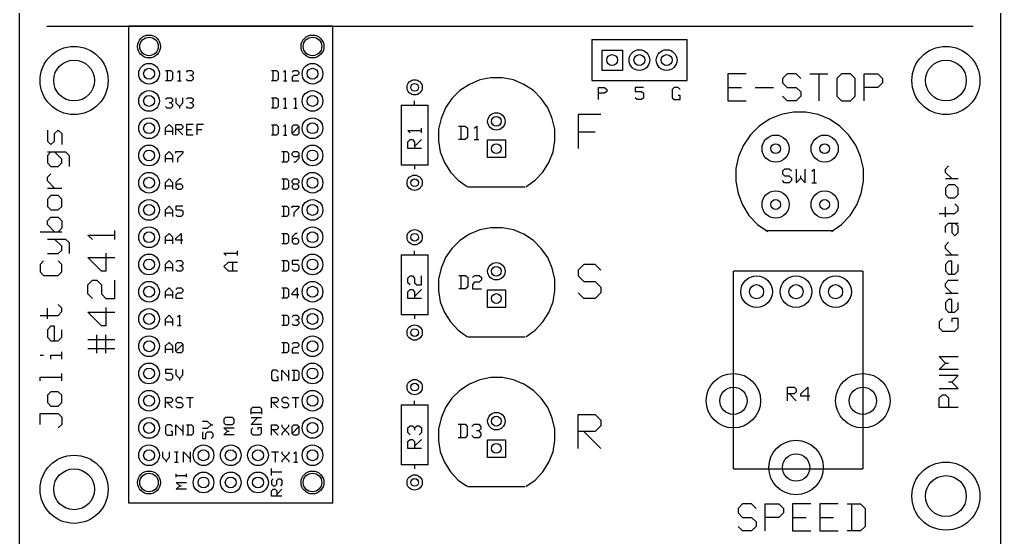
# Model space of a CAD drawing. Extents: x 0 to 3.6, y 0 to 5.7.
# Drawn here: x 0 to 3.6, y 1.924 to 3.824 of the extents above; entities that cross this region are included whole.
import ezdxf

# ---------------------------------------------------------------- set-up
doc = ezdxf.new("R2010")
doc.units = 0
doc.layers.get('0').update_dxf_attribs({"linetype": 'CONTINUOUS'})

msp = doc.modelspace()

# ---------------------------------------------------------------- linework, layer by layer
at = {"color": 7}
for p, q in [((0, 0), (0, 5.7)), ((3.6, 5.7), (3.6, 0)), ((0.1, 3.8), (3.5, 3.8)), ((0.4, 3.8), (0.4, 2.05)), ((1.15, 3.8), (0.4, 3.8)), ((1.15, 2.05), (1.15, 3.8)), ((2.1, 3.75), (2.1, 3.6)), ((2.1, 3.75), (2.45, 3.75)), ((2.45, 3.6), (2.45, 3.75)), ((2.138, 3.712), (2.213, 3.712)), ((2.138, 3.637), (2.138, 3.712)), ((2.213, 3.712), (2.213, 3.637)), ((0.536, 3.637), (0.555, 3.637)), ((0.542, 3.637), (0.542, 3.599)), ((0.555, 3.637), (0.561, 3.631)), ((0.58, 3.631), (0.587, 3.637)), ((0.587, 3.637), (0.587, 3.599)), ((0.612, 3.631), (0.618, 3.637)), ((0.618, 3.637), (0.631, 3.637)), ((0.631, 3.637), (0.637, 3.631)), ((0.924, 3.637), (0.943, 3.637)), ((0.93, 3.637), (0.93, 3.599)), ((0.943, 3.637), (0.949, 3.631)), ((0.968, 3.631), (0.975, 3.637)), ((0.975, 3.637), (0.975, 3.599)), ((1, 3.631), (1.006, 3.637)), ((1.006, 3.637), (1.019, 3.637)), ((1.019, 3.637), (1.025, 3.631)), ((2.213, 3.637), (2.138, 3.637)), ((0.561, 3.605), (0.555, 3.599)), ((0.561, 3.631), (0.561, 3.605)), ((0.618, 3.599), (0.612, 3.605)), ((0.631, 3.618), (0.625, 3.618)), ((0.637, 3.624), (0.631, 3.618)), ((0.631, 3.618), (0.637, 3.612)), ((0.637, 3.605), (0.631, 3.599)), ((0.637, 3.631), (0.637, 3.624)), ((0.637, 3.612), (0.637, 3.605)), ((0.949, 3.605), (0.943, 3.599)), ((0.949, 3.631), (0.949, 3.605)), ((1.006, 3.618), (1, 3.612)), ((1, 3.612), (1, 3.599)), ((1.019, 3.618), (1.006, 3.618)), ((1.025, 3.624), (1.019, 3.618)), ((1.025, 3.631), (1.025, 3.624)), ((1.689, 3.602), (1.651, 3.586)), ((1.73, 3.61), (1.689, 3.602)), ((1.772, 3.61), (1.73, 3.61)), ((1.813, 3.602), (1.772, 3.61)), ((1.851, 3.586), (1.813, 3.602)), ((2.667, 3.625), (2.6, 3.625)), ((2.6, 3.625), (2.6, 3.525)), ((2.817, 3.625), (2.8, 3.608)), ((2.8, 3.608), (2.8, 3.592)), ((2.85, 3.625), (2.817, 3.625)), ((2.867, 3.608), (2.85, 3.625)), ((2.9, 3.625), (2.967, 3.625)), ((2.933, 3.625), (2.933, 3.525)), ((3.017, 3.625), (3, 3.608)), ((3, 3.608), (3, 3.542)), ((3.05, 3.625), (3.017, 3.625)), ((3.067, 3.608), (3.05, 3.625)), ((3.067, 3.542), (3.067, 3.608)), ((3.1, 3.525), (3.1, 3.625)), ((3.1, 3.625), (3.15, 3.625)), ((3.15, 3.625), (3.167, 3.608)), ((3.167, 3.608), (3.167, 3.592)), ((0.555, 3.599), (0.536, 3.599)), ((0.58, 3.599), (0.593, 3.599)), ((0.631, 3.599), (0.618, 3.599)), ((0.943, 3.599), (0.924, 3.599)), ((0.968, 3.599), (0.981, 3.599)), ((1, 3.599), (1.025, 3.599)), ((1.651, 3.586), (1.616, 3.563)), ((1.886, 3.563), (1.851, 3.586)), ((2.1, 3.6), (2.45, 3.6)), ((2.125, 3.53), (2.125, 3.575)), ((2.125, 3.575), (2.147, 3.575)), ((2.147, 3.575), (2.155, 3.567)), ((2.155, 3.567), (2.155, 3.56)), ((2.29, 3.575), (2.26, 3.575)), ((2.26, 3.575), (2.26, 3.56)), ((2.403, 3.575), (2.395, 3.567)), ((2.395, 3.567), (2.395, 3.537)), ((2.417, 3.575), (2.403, 3.575)), ((2.425, 3.567), (2.417, 3.575)), ((2.6, 3.575), (2.65, 3.575)), ((2.7, 3.575), (2.767, 3.575)), ((2.8, 3.592), (2.817, 3.575)), ((2.817, 3.575), (2.85, 3.575)), ((2.85, 3.575), (2.867, 3.558)), ((3.15, 3.575), (3.1, 3.575)), ((3.167, 3.592), (3.15, 3.575)), ((0.536, 3.531), (0.542, 3.537)), ((0.542, 3.537), (0.555, 3.537)), ((0.555, 3.537), (0.561, 3.531)), ((0.561, 3.531), (0.561, 3.524)), ((0.574, 3.537), (0.574, 3.518)), ((0.599, 3.518), (0.599, 3.537)), ((0.612, 3.531), (0.618, 3.537)), ((0.618, 3.537), (0.631, 3.537)), ((0.631, 3.537), (0.637, 3.531)), ((0.637, 3.531), (0.637, 3.524)), ((0.924, 3.537), (0.943, 3.537)), ((0.93, 3.537), (0.93, 3.499)), ((0.943, 3.537), (0.949, 3.531)), ((0.949, 3.531), (0.949, 3.505)), ((0.968, 3.531), (0.975, 3.537)), ((0.975, 3.537), (0.975, 3.499)), ((1.006, 3.531), (1.013, 3.537)), ((1.013, 3.537), (1.013, 3.499)), ((1.587, 3.534), (1.563, 3.5)), ((1.616, 3.563), (1.587, 3.534)), ((1.915, 3.534), (1.886, 3.563)), ((1.939, 3.5), (1.915, 3.534)), ((2.147, 3.553), (2.125, 3.553)), ((2.155, 3.56), (2.147, 3.553)), ((2.26, 3.56), (2.283, 3.56)), ((2.267, 3.53), (2.26, 3.537)), ((2.283, 3.53), (2.267, 3.53)), ((2.283, 3.56), (2.29, 3.553)), ((2.29, 3.537), (2.283, 3.53)), ((2.29, 3.553), (2.29, 3.537)), ((2.395, 3.537), (2.403, 3.53)), ((2.403, 3.53), (2.425, 3.53)), ((2.425, 3.545), (2.417, 3.545)), ((2.425, 3.53), (2.425, 3.545)), ((2.817, 3.525), (2.8, 3.542)), ((2.867, 3.542), (2.85, 3.525)), ((2.867, 3.558), (2.867, 3.542)), ((3, 3.542), (3.017, 3.525)), ((3.05, 3.525), (3.067, 3.542)), ((0.542, 3.499), (0.536, 3.505)), ((0.555, 3.499), (0.542, 3.499)), ((0.555, 3.518), (0.549, 3.518)), ((0.561, 3.524), (0.555, 3.518)), ((0.555, 3.518), (0.561, 3.512)), ((0.561, 3.505), (0.555, 3.499)), ((0.561, 3.512), (0.561, 3.505)), ((0.574, 3.518), (0.587, 3.505)), ((0.587, 3.505), (0.599, 3.518)), ((0.587, 3.505), (0.587, 3.499)), ((0.618, 3.499), (0.612, 3.505)), ((0.631, 3.499), (0.618, 3.499)), ((0.631, 3.518), (0.625, 3.518)), ((0.637, 3.524), (0.631, 3.518)), ((0.631, 3.518), (0.637, 3.512)), ((0.637, 3.505), (0.631, 3.499)), ((0.637, 3.512), (0.637, 3.505)), ((0.943, 3.499), (0.924, 3.499)), ((0.949, 3.505), (0.943, 3.499)), ((0.968, 3.499), (0.981, 3.499)), ((1.006, 3.499), (1.019, 3.499)), ((1.4, 3.51), (1.5, 3.51)), ((1.4, 3.51), (1.4, 3.29)), ((1.45, 3.51), (1.45, 3.525)), ((1.5, 3.29), (1.5, 3.51)), ((1.563, 3.5), (1.547, 3.461)), ((1.955, 3.461), (1.939, 3.5)), ((2.6, 3.525), (2.667, 3.525)), ((2.85, 3.525), (2.817, 3.525)), ((3.017, 3.525), (3.05, 3.525)), ((1.547, 3.461), (1.538, 3.421)), ((1.964, 3.421), (1.955, 3.461)), ((2.133, 3.475), (2.05, 3.475)), ((2.05, 3.475), (2.05, 3.35)), ((2.753, 3.458), (2.715, 3.433)), ((2.795, 3.475), (2.753, 3.458)), ((2.84, 3.484), (2.795, 3.475)), ((2.886, 3.484), (2.84, 3.484)), ((2.931, 3.475), (2.886, 3.484)), ((2.973, 3.458), (2.931, 3.475)), ((3.011, 3.433), (2.973, 3.458)), ((0.536, 3.426), (0.549, 3.439)), ((0.536, 3.401), (0.536, 3.426)), ((0.549, 3.439), (0.561, 3.426)), ((0.561, 3.426), (0.561, 3.401)), ((0.574, 3.401), (0.574, 3.439)), ((0.574, 3.439), (0.593, 3.439)), ((0.593, 3.439), (0.599, 3.433)), ((0.599, 3.426), (0.593, 3.42)), ((0.599, 3.433), (0.599, 3.426)), ((0.637, 3.439), (0.612, 3.439)), ((0.612, 3.439), (0.612, 3.401)), ((0.675, 3.439), (0.65, 3.439)), ((0.65, 3.439), (0.65, 3.401)), ((0.924, 3.437), (0.943, 3.437)), ((0.93, 3.437), (0.93, 3.399)), ((0.943, 3.437), (0.949, 3.431)), ((0.949, 3.431), (0.949, 3.405)), ((0.968, 3.431), (0.975, 3.437)), ((0.975, 3.437), (0.975, 3.399)), ((1, 3.431), (1.006, 3.437)), ((1, 3.405), (1, 3.431)), ((1, 3.405), (1.025, 3.431)), ((1.006, 3.437), (1.019, 3.437)), ((1.019, 3.437), (1.025, 3.431)), ((1.025, 3.431), (1.025, 3.405)), ((1.475, 3.408), (1.475, 3.425)), ((1.538, 3.421), (1.537, 3.379)), ((1.611, 3.433), (1.636, 3.433)), ((1.619, 3.433), (1.619, 3.383)), ((1.636, 3.433), (1.644, 3.425)), ((1.644, 3.425), (1.644, 3.391)), ((1.669, 3.425), (1.678, 3.433)), ((1.678, 3.433), (1.678, 3.383)), ((1.965, 3.379), (1.964, 3.421)), ((2.715, 3.433), (2.683, 3.401)), ((3.043, 3.401), (3.011, 3.433)), ((0.102, 3.418), (0.102, 3.378)), ((0.128, 3.405), (0.142, 3.418)), ((0.128, 3.378), (0.128, 3.405)), ((0.142, 3.418), (0.155, 3.405)), ((0.155, 3.405), (0.155, 3.365)), ((0.536, 3.414), (0.561, 3.414)), ((0.593, 3.42), (0.574, 3.42)), ((0.58, 3.42), (0.599, 3.401)), ((0.612, 3.42), (0.631, 3.42)), ((0.612, 3.401), (0.637, 3.401)), ((0.65, 3.42), (0.669, 3.42)), ((0.943, 3.399), (0.924, 3.399)), ((0.949, 3.405), (0.943, 3.399)), ((0.968, 3.399), (0.981, 3.399)), ((1.006, 3.399), (1, 3.405)), ((1.019, 3.399), (1.006, 3.399)), ((1.025, 3.405), (1.019, 3.399)), ((1.433, 3.408), (1.425, 3.417)), ((1.425, 3.417), (1.475, 3.417)), ((1.644, 3.391), (1.636, 3.383)), ((2.05, 3.412), (2.113, 3.412)), ((2.683, 3.401), (2.657, 3.363)), ((3.069, 3.363), (3.043, 3.401)), ((0.102, 3.378), (0.115, 3.365)), ((0.115, 3.365), (0.128, 3.378)), ((1.425, 3.375), (1.433, 3.383)), ((1.425, 3.35), (1.425, 3.375)), ((1.475, 3.35), (1.425, 3.35)), ((1.433, 3.383), (1.442, 3.383)), ((1.442, 3.383), (1.45, 3.375)), ((1.45, 3.358), (1.475, 3.383)), ((1.45, 3.375), (1.45, 3.35)), ((1.537, 3.379), (1.544, 3.338)), ((1.636, 3.383), (1.611, 3.383)), ((1.669, 3.383), (1.686, 3.383)), ((1.718, 3.382), (1.783, 3.382)), ((1.718, 3.317), (1.718, 3.382)), ((1.783, 3.382), (1.783, 3.317)), ((1.958, 3.338), (1.965, 3.379)), ((2.657, 3.363), (2.639, 3.321)), ((3.087, 3.321), (3.069, 3.363)), ((0.115, 3.338), (0.102, 3.325)), ((0.102, 3.338), (0.168, 3.338)), ((0.102, 3.325), (0.102, 3.298)), ((0.155, 3.312), (0.128, 3.338)), ((0.168, 3.338), (0.182, 3.325)), ((0.182, 3.325), (0.182, 3.285)), ((0.536, 3.326), (0.549, 3.339)), ((0.536, 3.301), (0.536, 3.326)), ((0.536, 3.314), (0.561, 3.314)), ((0.549, 3.339), (0.561, 3.326)), ((0.561, 3.326), (0.561, 3.301)), ((0.574, 3.333), (0.574, 3.339)), ((0.574, 3.339), (0.599, 3.339)), ((0.599, 3.333), (0.58, 3.314)), ((0.58, 3.314), (0.58, 3.301)), ((0.599, 3.339), (0.599, 3.333)), ((0.962, 3.339), (0.981, 3.339)), ((0.968, 3.339), (0.968, 3.301)), ((0.981, 3.339), (0.987, 3.333)), ((0.987, 3.333), (0.987, 3.307)), ((1, 3.333), (1.006, 3.339)), ((1, 3.326), (1, 3.333)), ((1.006, 3.32), (1, 3.326)), ((1.006, 3.339), (1.019, 3.339)), ((1.019, 3.32), (1.006, 3.32)), ((1.025, 3.314), (1.013, 3.301)), ((1.019, 3.339), (1.025, 3.333)), ((1.025, 3.326), (1.019, 3.32)), ((1.025, 3.333), (1.025, 3.314)), ((1.544, 3.338), (1.559, 3.299)), ((1.783, 3.317), (1.718, 3.317)), ((1.943, 3.299), (1.958, 3.338)), ((2.639, 3.321), (2.629, 3.277)), ((3.097, 3.277), (3.087, 3.321)), ((0.102, 3.298), (0.115, 3.285)), ((0.115, 3.285), (0.142, 3.285)), ((0.142, 3.285), (0.155, 3.298)), ((0.155, 3.298), (0.155, 3.312)), ((0.981, 3.301), (0.962, 3.301)), ((0.987, 3.307), (0.981, 3.301)), ((1.013, 3.301), (1.006, 3.301)), ((1.5, 3.29), (1.4, 3.29)), ((1.45, 3.29), (1.45, 3.275)), ((1.559, 3.299), (1.582, 3.264)), ((1.92, 3.264), (1.943, 3.299)), ((2.629, 3.277), (2.629, 3.231)), ((3.097, 3.231), (3.097, 3.277)), ((3.398, 3.275), (3.41, 3.287)), ((0.102, 3.245), (0.115, 3.258)), ((0.102, 3.232), (0.102, 3.245)), ((1.582, 3.264), (1.61, 3.234)), ((1.892, 3.234), (1.92, 3.264)), ((2.808, 3.275), (2.8, 3.267)), ((2.8, 3.267), (2.8, 3.258)), ((2.8, 3.258), (2.808, 3.25)), ((2.825, 3.275), (2.808, 3.275)), ((2.808, 3.25), (2.825, 3.25)), ((2.833, 3.267), (2.825, 3.275)), ((2.825, 3.25), (2.833, 3.242)), ((2.833, 3.242), (2.833, 3.233)), ((2.85, 3.275), (2.85, 3.225)), ((2.85, 3.225), (2.867, 3.242)), ((2.867, 3.242), (2.867, 3.25)), ((2.867, 3.242), (2.883, 3.225)), ((2.883, 3.225), (2.883, 3.275)), ((2.908, 3.267), (2.917, 3.275)), ((2.917, 3.275), (2.917, 3.225)), ((3.398, 3.263), (3.398, 3.275)), ((3.422, 3.24), (3.398, 3.263)), ((3.398, 3.24), (3.445, 3.24)), ((0.128, 3.205), (0.102, 3.232)), ((0.102, 3.205), (0.155, 3.205)), ((0.536, 3.226), (0.549, 3.239)), ((0.536, 3.201), (0.536, 3.226)), ((0.536, 3.214), (0.561, 3.214)), ((0.549, 3.239), (0.561, 3.226)), ((0.561, 3.226), (0.561, 3.201)), ((0.587, 3.239), (0.574, 3.226)), ((0.574, 3.226), (0.574, 3.207)), ((0.58, 3.22), (0.574, 3.214)), ((0.574, 3.207), (0.58, 3.201)), ((0.593, 3.22), (0.58, 3.22)), ((0.593, 3.239), (0.587, 3.239)), ((0.599, 3.214), (0.593, 3.22)), ((0.593, 3.201), (0.599, 3.207)), ((0.599, 3.207), (0.599, 3.214)), ((0.962, 3.239), (0.981, 3.239)), ((0.968, 3.239), (0.968, 3.201)), ((0.981, 3.239), (0.987, 3.233)), ((0.987, 3.207), (0.981, 3.201)), ((0.987, 3.233), (0.987, 3.207)), ((1, 3.233), (1.006, 3.239)), ((1, 3.226), (1, 3.233)), ((1.006, 3.22), (1, 3.226)), ((1.006, 3.22), (1, 3.214)), ((1, 3.214), (1, 3.207)), ((1, 3.207), (1.006, 3.201)), ((1.006, 3.239), (1.019, 3.239)), ((1.019, 3.22), (1.006, 3.22)), ((1.019, 3.239), (1.025, 3.233)), ((1.025, 3.226), (1.019, 3.22)), ((1.025, 3.214), (1.019, 3.22)), ((1.019, 3.201), (1.025, 3.207)), ((1.025, 3.233), (1.025, 3.226)), ((1.025, 3.207), (1.025, 3.214)), ((1.61, 3.234), (1.644, 3.21)), ((1.646, 3.21), (1.854, 3.21)), ((1.858, 3.21), (1.892, 3.234)), ((2.629, 3.231), (2.637, 3.186)), ((2.808, 3.225), (2.8, 3.233)), ((2.825, 3.225), (2.808, 3.225)), ((2.833, 3.233), (2.825, 3.225)), ((2.908, 3.225), (2.925, 3.225)), ((3.089, 3.186), (3.097, 3.231)), ((3.41, 3.217), (3.398, 3.205)), ((3.398, 3.205), (3.398, 3.182)), ((3.433, 3.217), (3.41, 3.217)), ((3.445, 3.205), (3.433, 3.217)), ((3.445, 3.182), (3.445, 3.205)), ((0.115, 3.178), (0.102, 3.165)), ((0.142, 3.178), (0.115, 3.178)), ((0.155, 3.165), (0.142, 3.178)), ((0.58, 3.201), (0.593, 3.201)), ((0.981, 3.201), (0.962, 3.201)), ((1.006, 3.201), (1.019, 3.201)), ((2.637, 3.186), (2.653, 3.144)), ((3.073, 3.144), (3.089, 3.186)), ((3.398, 3.182), (3.41, 3.17)), ((3.41, 3.17), (3.433, 3.17)), ((3.433, 3.17), (3.445, 3.182)), ((0.102, 3.165), (0.102, 3.138)), ((0.102, 3.138), (0.115, 3.125)), ((0.142, 3.125), (0.155, 3.138)), ((0.155, 3.138), (0.155, 3.165)), ((0.536, 3.126), (0.549, 3.139)), ((0.549, 3.139), (0.561, 3.126)), ((0.599, 3.139), (0.574, 3.139)), ((0.574, 3.139), (0.574, 3.126)), ((0.962, 3.139), (0.981, 3.139)), ((0.968, 3.139), (0.968, 3.101)), ((0.981, 3.139), (0.987, 3.133)), ((0.987, 3.133), (0.987, 3.107)), ((1, 3.133), (1, 3.139)), ((1, 3.139), (1.025, 3.139)), ((1.025, 3.133), (1.006, 3.114)), ((1.025, 3.139), (1.025, 3.133)), ((2.653, 3.144), (2.677, 3.105)), ((3.049, 3.105), (3.073, 3.144)), ((3.398, 3.1), (3.398, 3.135)), ((3.445, 3.135), (3.433, 3.147)), ((3.445, 3.123), (3.445, 3.135)), ((0.102, 3.085), (0.115, 3.098)), ((0.115, 3.125), (0.142, 3.125)), ((0.115, 3.098), (0.142, 3.098)), ((0.142, 3.098), (0.155, 3.085)), ((0.536, 3.101), (0.536, 3.126)), ((0.536, 3.114), (0.561, 3.114)), ((0.561, 3.126), (0.561, 3.101)), ((0.574, 3.126), (0.593, 3.126)), ((0.58, 3.101), (0.574, 3.107)), ((0.593, 3.101), (0.58, 3.101)), ((0.593, 3.126), (0.599, 3.12)), ((0.599, 3.107), (0.593, 3.101)), ((0.599, 3.12), (0.599, 3.107)), ((0.981, 3.101), (0.962, 3.101)), ((0.987, 3.107), (0.981, 3.101)), ((1.006, 3.114), (1.006, 3.101)), ((2.677, 3.105), (2.709, 3.072)), ((3.017, 3.072), (3.049, 3.105)), ((3.375, 3.112), (3.433, 3.112)), ((3.433, 3.112), (3.445, 3.123)), ((0.102, 3.072), (0.102, 3.085)), ((0.128, 3.045), (0.102, 3.072)), ((0.155, 3.085), (0.155, 3.058)), ((2.709, 3.072), (2.746, 3.046)), ((2.98, 3.046), (3.017, 3.072)), ((3.398, 3.065), (3.41, 3.077)), ((3.398, 3.042), (3.398, 3.065)), ((3.41, 3.077), (3.445, 3.077)), ((3.422, 3.077), (3.422, 3.042)), ((3.445, 3.065), (3.433, 3.077)), ((3.445, 3.042), (3.445, 3.065)), ((0.075, 3.045), (0.155, 3.045)), ((0.155, 3.058), (0.142, 3.045)), ((0.267, 3.017), (0.25, 3.033)), ((0.25, 3.033), (0.35, 3.033)), ((0.35, 3.017), (0.35, 3.05)), ((0.536, 3.026), (0.549, 3.039)), ((0.536, 3.001), (0.536, 3.026)), ((0.549, 3.039), (0.561, 3.026)), ((0.561, 3.026), (0.561, 3.001)), ((0.574, 3.02), (0.593, 3.039)), ((0.593, 3.039), (0.593, 3.001)), ((0.962, 3.039), (0.981, 3.039)), ((0.968, 3.039), (0.968, 3.001)), ((0.981, 3.039), (0.987, 3.033)), ((0.987, 3.033), (0.987, 3.007)), ((1.013, 3.039), (1, 3.026)), ((1, 3.026), (1, 3.007)), ((1.019, 3.039), (1.013, 3.039)), ((1.651, 3.036), (1.616, 3.013)), ((1.689, 3.052), (1.651, 3.036)), ((1.73, 3.06), (1.689, 3.052)), ((1.772, 3.06), (1.73, 3.06)), ((1.813, 3.052), (1.772, 3.06)), ((1.851, 3.036), (1.813, 3.052)), ((1.886, 3.013), (1.851, 3.036)), ((2.738, 3.05), (2.988, 3.05)), ((3.422, 3.042), (3.433, 3.03)), ((3.433, 3.03), (3.445, 3.042)), ((0.102, 3.018), (0.168, 3.018)), ((0.155, 2.992), (0.128, 3.018)), ((0.155, 2.978), (0.155, 2.992)), ((0.168, 3.018), (0.182, 3.005)), ((0.182, 3.005), (0.182, 2.965)), ((0.536, 3.014), (0.561, 3.014)), ((0.574, 3.014), (0.574, 3.02)), ((0.599, 3.014), (0.574, 3.014)), ((0.981, 3.001), (0.962, 3.001)), ((0.987, 3.007), (0.981, 3.001)), ((1.006, 3.02), (1, 3.014)), ((1, 3.007), (1.006, 3.001)), ((1.019, 3.02), (1.006, 3.02)), ((1.006, 3.001), (1.019, 3.001)), ((1.025, 3.014), (1.019, 3.02)), ((1.019, 3.001), (1.025, 3.007)), ((1.025, 3.007), (1.025, 3.014)), ((1.616, 3.013), (1.587, 2.984)), ((1.915, 2.984), (1.886, 3.013)), ((3.398, 2.995), (3.41, 3.007)), ((3.398, 2.983), (3.398, 2.995)), ((0.102, 2.965), (0.142, 2.965)), ((0.142, 2.965), (0.155, 2.978)), ((0.317, 2.967), (0.317, 2.9)), ((0.758, 2.958), (0.75, 2.967)), ((0.75, 2.967), (0.8, 2.967)), ((0.8, 2.958), (0.8, 2.975)), ((1.4, 2.96), (1.5, 2.96)), ((1.4, 2.96), (1.4, 2.74)), ((1.45, 2.96), (1.45, 2.975)), ((1.5, 2.74), (1.5, 2.96)), ((1.587, 2.984), (1.563, 2.95)), ((1.939, 2.95), (1.915, 2.984)), ((3.422, 2.96), (3.398, 2.983)), ((3.398, 2.96), (3.445, 2.96)), ((0.088, 2.938), (0.075, 2.925)), ((0.075, 2.925), (0.075, 2.898)), ((0.155, 2.925), (0.142, 2.938)), ((0.155, 2.898), (0.155, 2.925)), ((0.3, 2.9), (0.25, 2.95)), ((0.25, 2.95), (0.35, 2.95)), ((0.536, 2.926), (0.549, 2.939)), ((0.536, 2.901), (0.536, 2.926)), ((0.549, 2.939), (0.561, 2.926)), ((0.561, 2.926), (0.561, 2.901)), ((0.574, 2.933), (0.58, 2.939)), ((0.58, 2.939), (0.593, 2.939)), ((0.593, 2.92), (0.587, 2.92)), ((0.593, 2.939), (0.599, 2.933)), ((0.599, 2.926), (0.593, 2.92)), ((0.593, 2.92), (0.599, 2.914)), ((0.599, 2.933), (0.599, 2.926)), ((0.75, 2.917), (0.767, 2.933)), ((0.767, 2.9), (0.75, 2.917)), ((0.767, 2.933), (0.8, 2.933)), ((0.783, 2.9), (0.783, 2.933)), ((0.962, 2.939), (0.981, 2.939)), ((0.968, 2.939), (0.968, 2.901)), ((0.981, 2.939), (0.987, 2.933)), ((0.987, 2.933), (0.987, 2.907)), ((1.025, 2.939), (1, 2.939)), ((1, 2.939), (1, 2.926)), ((1, 2.926), (1.019, 2.926)), ((1.019, 2.926), (1.025, 2.92)), ((1.025, 2.92), (1.025, 2.907)), ((1.563, 2.95), (1.547, 2.911)), ((1.955, 2.911), (1.939, 2.95)), ((2.071, 2.925), (2.05, 2.904)), ((2.113, 2.925), (2.071, 2.925)), ((2.133, 2.904), (2.113, 2.925)), ((3.41, 2.937), (3.398, 2.925)), ((3.398, 2.925), (3.398, 2.902)), ((3.422, 2.937), (3.41, 2.937)), ((3.422, 2.89), (3.422, 2.937)), ((3.445, 2.902), (3.445, 2.925)), ((0.075, 2.898), (0.088, 2.885)), ((0.088, 2.885), (0.142, 2.885)), ((0.142, 2.885), (0.155, 2.898)), ((0.317, 2.9), (0.3, 2.9)), ((0.536, 2.914), (0.561, 2.914)), ((0.58, 2.901), (0.574, 2.907)), ((0.593, 2.901), (0.58, 2.901)), ((0.599, 2.907), (0.593, 2.901)), ((0.599, 2.914), (0.599, 2.907)), ((0.8, 2.9), (0.767, 2.9)), ((0.981, 2.901), (0.962, 2.901)), ((0.987, 2.907), (0.981, 2.901)), ((1.006, 2.901), (1, 2.907)), ((1.019, 2.901), (1.006, 2.901)), ((1.025, 2.907), (1.019, 2.901)), ((1.425, 2.875), (1.433, 2.883)), ((1.433, 2.883), (1.442, 2.883)), ((1.442, 2.883), (1.45, 2.875)), ((1.475, 2.85), (1.475, 2.883)), ((1.547, 2.911), (1.538, 2.871)), ((1.612, 2.885), (1.637, 2.885)), ((1.62, 2.885), (1.62, 2.835)), ((1.637, 2.885), (1.645, 2.877)), ((1.662, 2.877), (1.67, 2.885)), ((1.67, 2.885), (1.687, 2.885)), ((1.687, 2.885), (1.695, 2.877)), ((1.964, 2.871), (1.955, 2.911)), ((2.05, 2.904), (2.05, 2.883)), ((2.05, 2.883), (2.071, 2.862)), ((3.095, 2.9), (2.62, 2.9)), ((2.62, 2.175), (2.62, 2.9)), ((3.095, 2.9), (3.095, 2.175)), ((3.398, 2.902), (3.41, 2.89)), ((3.41, 2.89), (3.433, 2.89)), ((3.433, 2.89), (3.445, 2.902)), ((0.25, 2.85), (0.267, 2.867)), ((0.25, 2.817), (0.25, 2.85)), ((0.267, 2.867), (0.283, 2.867)), ((0.283, 2.867), (0.3, 2.85)), ((0.3, 2.85), (0.3, 2.817)), ((0.35, 2.8), (0.35, 2.867)), ((1.425, 2.858), (1.425, 2.875)), ((1.433, 2.85), (1.425, 2.858)), ((1.45, 2.875), (1.45, 2.858)), ((1.45, 2.858), (1.458, 2.85)), ((1.458, 2.85), (1.475, 2.85)), ((1.538, 2.871), (1.537, 2.829)), ((1.645, 2.877), (1.645, 2.843)), ((1.67, 2.86), (1.662, 2.852)), ((1.662, 2.852), (1.662, 2.835)), ((1.687, 2.86), (1.67, 2.86)), ((1.695, 2.868), (1.687, 2.86)), ((1.695, 2.877), (1.695, 2.868)), ((1.965, 2.829), (1.964, 2.871)), ((2.071, 2.862), (2.113, 2.862)), ((2.113, 2.862), (2.133, 2.842)), ((3.398, 2.855), (3.41, 2.867)), ((3.398, 2.843), (3.398, 2.855)), ((3.41, 2.867), (3.445, 2.867)), ((0.267, 2.8), (0.25, 2.817)), ((0.3, 2.817), (0.317, 2.8)), ((0.536, 2.826), (0.549, 2.839)), ((0.536, 2.801), (0.536, 2.826)), ((0.536, 2.814), (0.561, 2.814)), ((0.549, 2.839), (0.561, 2.826)), ((0.561, 2.826), (0.561, 2.801)), ((0.574, 2.833), (0.58, 2.839)), ((0.58, 2.82), (0.574, 2.814)), ((0.574, 2.814), (0.574, 2.801)), ((0.58, 2.839), (0.593, 2.839)), ((0.593, 2.82), (0.58, 2.82)), ((0.593, 2.839), (0.599, 2.833)), ((0.599, 2.826), (0.593, 2.82)), ((0.599, 2.833), (0.599, 2.826)), ((0.962, 2.839), (0.981, 2.839)), ((0.968, 2.839), (0.968, 2.801)), ((0.981, 2.839), (0.987, 2.833)), ((0.987, 2.833), (0.987, 2.807)), ((1, 2.82), (1.019, 2.839)), ((1, 2.814), (1, 2.82)), ((1.025, 2.814), (1, 2.814)), ((1.019, 2.839), (1.019, 2.801)), ((1.425, 2.825), (1.433, 2.833)), ((1.425, 2.8), (1.425, 2.825)), ((1.433, 2.833), (1.442, 2.833)), ((1.442, 2.833), (1.45, 2.825)), ((1.45, 2.808), (1.475, 2.833)), ((1.45, 2.825), (1.45, 2.8)), ((1.537, 2.829), (1.544, 2.788)), ((1.637, 2.835), (1.612, 2.835)), ((1.645, 2.843), (1.637, 2.835)), ((1.662, 2.835), (1.695, 2.835)), ((1.718, 2.832), (1.783, 2.832)), ((1.718, 2.767), (1.718, 2.832)), ((1.783, 2.832), (1.783, 2.767)), ((1.958, 2.788), (1.965, 2.829)), ((2.071, 2.8), (2.05, 2.821)), ((2.133, 2.821), (2.113, 2.8)), ((2.133, 2.842), (2.133, 2.821)), ((3.422, 2.82), (3.398, 2.843)), ((3.398, 2.82), (3.445, 2.82)), ((0.155, 2.765), (0.142, 2.778)), ((0.317, 2.8), (0.35, 2.8)), ((0.574, 2.801), (0.599, 2.801)), ((0.981, 2.801), (0.962, 2.801)), ((0.987, 2.807), (0.981, 2.801)), ((1.475, 2.8), (1.425, 2.8)), ((1.544, 2.788), (1.559, 2.749)), ((1.943, 2.749), (1.958, 2.788)), ((2.113, 2.8), (2.071, 2.8)), ((3.41, 2.797), (3.398, 2.785)), ((3.398, 2.785), (3.398, 2.762)), ((3.422, 2.797), (3.41, 2.797)), ((3.422, 2.75), (3.422, 2.797)), ((3.445, 2.762), (3.445, 2.785)), ((0.075, 2.738), (0.142, 2.738)), ((0.102, 2.725), (0.102, 2.765)), ((0.142, 2.738), (0.155, 2.752)), ((0.155, 2.752), (0.155, 2.765)), ((0.3, 2.7), (0.25, 2.75)), ((0.25, 2.75), (0.35, 2.75)), ((0.317, 2.767), (0.317, 2.7)), ((0.536, 2.726), (0.549, 2.739)), ((0.549, 2.739), (0.561, 2.726)), ((0.58, 2.733), (0.587, 2.739)), ((0.587, 2.739), (0.587, 2.701)), ((0.962, 2.739), (0.981, 2.739)), ((0.968, 2.739), (0.968, 2.701)), ((0.981, 2.739), (0.987, 2.733)), ((1, 2.733), (1.006, 2.739)), ((1.006, 2.739), (1.019, 2.739)), ((1.019, 2.739), (1.025, 2.733)), ((1.5, 2.74), (1.4, 2.74)), ((1.45, 2.74), (1.45, 2.725)), ((1.559, 2.749), (1.582, 2.714)), ((1.783, 2.767), (1.718, 2.767)), ((1.92, 2.714), (1.943, 2.749)), ((3.398, 2.762), (3.41, 2.75)), ((3.41, 2.75), (3.433, 2.75)), ((3.433, 2.75), (3.445, 2.762)), ((0.317, 2.7), (0.3, 2.7)), ((0.536, 2.701), (0.536, 2.726)), ((0.536, 2.714), (0.561, 2.714)), ((0.561, 2.726), (0.561, 2.701)), ((0.58, 2.701), (0.593, 2.701)), ((0.981, 2.701), (0.962, 2.701)), ((0.987, 2.707), (0.981, 2.701)), ((0.987, 2.733), (0.987, 2.707)), ((1.006, 2.701), (1, 2.707)), ((1.019, 2.701), (1.006, 2.701)), ((1.019, 2.72), (1.013, 2.72)), ((1.025, 2.726), (1.019, 2.72)), ((1.019, 2.72), (1.025, 2.714)), ((1.025, 2.707), (1.019, 2.701)), ((1.025, 2.733), (1.025, 2.726)), ((1.025, 2.714), (1.025, 2.707)), ((1.582, 2.714), (1.61, 2.684)), ((1.892, 2.684), (1.92, 2.714)), ((3.387, 2.727), (3.375, 2.715)), ((3.375, 2.715), (3.375, 2.692)), ((3.445, 2.727), (3.422, 2.727)), ((3.422, 2.727), (3.422, 2.715)), ((3.445, 2.692), (3.445, 2.727)), ((0.115, 2.698), (0.102, 2.685)), ((0.102, 2.685), (0.102, 2.658)), ((0.128, 2.698), (0.115, 2.698)), ((0.128, 2.645), (0.128, 2.698)), ((0.155, 2.658), (0.155, 2.685)), ((0.283, 2.6), (0.283, 2.667)), ((0.317, 2.6), (0.317, 2.667)), ((1.61, 2.684), (1.644, 2.66)), ((1.858, 2.66), (1.892, 2.684)), ((3.375, 2.692), (3.387, 2.68)), ((3.387, 2.68), (3.433, 2.68)), ((3.433, 2.68), (3.445, 2.692)), ((0.102, 2.658), (0.115, 2.645)), ((0.115, 2.645), (0.142, 2.645)), ((0.142, 2.645), (0.155, 2.658)), ((0.25, 2.65), (0.35, 2.65)), ((0.536, 2.626), (0.549, 2.639)), ((0.549, 2.639), (0.561, 2.626)), ((0.574, 2.633), (0.58, 2.639)), ((0.574, 2.607), (0.574, 2.633)), ((0.574, 2.607), (0.599, 2.633)), ((0.58, 2.639), (0.593, 2.639)), ((0.593, 2.639), (0.599, 2.633)), ((0.599, 2.633), (0.599, 2.607)), ((0.962, 2.639), (0.981, 2.639)), ((0.968, 2.639), (0.968, 2.601)), ((0.981, 2.639), (0.987, 2.633)), ((0.987, 2.633), (0.987, 2.607)), ((1, 2.633), (1.006, 2.639)), ((1.006, 2.639), (1.019, 2.639)), ((1.019, 2.639), (1.025, 2.633)), ((1.025, 2.633), (1.025, 2.626)), ((1.646, 2.66), (1.854, 2.66)), ((0.075, 2.592), (0.088, 2.592)), ((0.115, 2.578), (0.115, 2.592)), ((0.115, 2.592), (0.155, 2.592)), ((0.155, 2.578), (0.155, 2.605)), ((0.25, 2.617), (0.35, 2.617)), ((0.536, 2.601), (0.536, 2.626)), ((0.536, 2.614), (0.561, 2.614)), ((0.561, 2.626), (0.561, 2.601)), ((0.58, 2.601), (0.574, 2.607)), ((0.593, 2.601), (0.58, 2.601)), ((0.599, 2.607), (0.593, 2.601)), ((0.981, 2.601), (0.962, 2.601)), ((0.987, 2.607), (0.981, 2.601)), ((1.006, 2.62), (1, 2.614)), ((1, 2.614), (1, 2.601)), ((1, 2.601), (1.025, 2.601)), ((1.019, 2.62), (1.006, 2.62)), ((1.025, 2.626), (1.019, 2.62)), ((3.398, 2.563), (3.375, 2.587)), ((3.375, 2.587), (3.445, 2.587)), ((3.375, 2.54), (3.398, 2.563)), ((3.398, 2.563), (3.41, 2.563)), ((0.155, 2.498), (0.155, 2.525)), ((0.561, 2.539), (0.536, 2.539)), ((0.536, 2.539), (0.536, 2.526)), ((0.536, 2.526), (0.555, 2.526)), ((0.555, 2.526), (0.561, 2.52)), ((0.574, 2.539), (0.574, 2.52)), ((0.599, 2.52), (0.599, 2.539)), ((0.93, 2.537), (0.924, 2.531)), ((0.924, 2.531), (0.924, 2.505)), ((0.943, 2.537), (0.93, 2.537)), ((0.949, 2.531), (0.943, 2.537)), ((0.962, 2.499), (0.962, 2.537)), ((0.962, 2.537), (0.987, 2.512)), ((0.987, 2.537), (0.987, 2.499)), ((1, 2.537), (1.019, 2.537)), ((1.006, 2.537), (1.006, 2.499)), ((1.019, 2.537), (1.025, 2.531)), ((1.025, 2.531), (1.025, 2.505)), ((3.445, 2.54), (3.375, 2.54)), ((0.075, 2.498), (0.075, 2.512)), ((0.075, 2.512), (0.155, 2.512)), ((0.542, 2.501), (0.536, 2.507)), ((0.555, 2.501), (0.542, 2.501)), ((0.561, 2.507), (0.555, 2.501)), ((0.561, 2.52), (0.561, 2.507)), ((0.574, 2.52), (0.587, 2.507)), ((0.587, 2.507), (0.599, 2.52)), ((0.587, 2.507), (0.587, 2.501)), ((0.924, 2.505), (0.93, 2.499)), ((0.93, 2.499), (0.949, 2.499)), ((0.949, 2.512), (0.943, 2.512)), ((0.949, 2.499), (0.949, 2.512)), ((1.019, 2.499), (1, 2.499)), ((1.025, 2.505), (1.019, 2.499)), ((1.651, 2.486), (1.616, 2.463)), ((1.689, 2.502), (1.651, 2.486)), ((1.73, 2.51), (1.689, 2.502)), ((1.772, 2.51), (1.73, 2.51)), ((1.813, 2.502), (1.772, 2.51)), ((1.851, 2.486), (1.813, 2.502)), ((1.886, 2.463), (1.851, 2.486)), ((3.445, 2.517), (3.375, 2.517)), ((3.422, 2.493), (3.41, 2.493)), ((3.422, 2.493), (3.445, 2.517)), ((3.445, 2.47), (3.422, 2.493)), ((0.115, 2.458), (0.102, 2.445)), ((0.142, 2.458), (0.115, 2.458)), ((0.155, 2.445), (0.142, 2.458)), ((1.616, 2.463), (1.587, 2.434)), ((1.915, 2.434), (1.886, 2.463)), ((2.818, 2.425), (2.818, 2.475)), ((2.818, 2.475), (2.843, 2.475)), ((2.843, 2.45), (2.818, 2.45)), ((2.826, 2.45), (2.851, 2.425)), ((2.843, 2.475), (2.851, 2.467)), ((2.851, 2.458), (2.843, 2.45)), ((2.851, 2.467), (2.851, 2.458)), ((2.868, 2.45), (2.893, 2.475)), ((2.868, 2.442), (2.868, 2.45)), ((2.893, 2.475), (2.893, 2.425)), ((3.375, 2.47), (3.445, 2.47)), ((0.102, 2.445), (0.102, 2.418)), ((0.102, 2.418), (0.115, 2.405)), ((0.142, 2.405), (0.155, 2.418)), ((0.155, 2.418), (0.155, 2.445)), ((0.536, 2.399), (0.536, 2.437)), ((0.536, 2.437), (0.555, 2.437)), ((0.555, 2.418), (0.536, 2.418)), ((0.542, 2.418), (0.561, 2.399)), ((0.555, 2.437), (0.561, 2.431)), ((0.561, 2.424), (0.555, 2.418)), ((0.561, 2.431), (0.561, 2.424)), ((0.58, 2.437), (0.574, 2.431)), ((0.574, 2.431), (0.574, 2.424)), ((0.574, 2.424), (0.58, 2.418)), ((0.593, 2.437), (0.58, 2.437)), ((0.58, 2.418), (0.593, 2.418)), ((0.599, 2.431), (0.593, 2.437)), ((0.593, 2.418), (0.599, 2.412)), ((0.612, 2.437), (0.637, 2.437)), ((0.625, 2.437), (0.625, 2.399)), ((0.924, 2.399), (0.924, 2.437)), ((0.924, 2.437), (0.943, 2.437)), ((0.943, 2.418), (0.924, 2.418)), ((0.93, 2.418), (0.949, 2.399)), ((0.943, 2.437), (0.949, 2.431)), ((0.949, 2.424), (0.943, 2.418)), ((0.949, 2.431), (0.949, 2.424)), ((0.968, 2.437), (0.962, 2.431)), ((0.962, 2.431), (0.962, 2.424)), ((0.962, 2.424), (0.968, 2.418)), ((0.981, 2.437), (0.968, 2.437)), ((0.968, 2.418), (0.981, 2.418)), ((0.987, 2.431), (0.981, 2.437)), ((0.981, 2.418), (0.987, 2.412)), ((1, 2.437), (1.025, 2.437)), ((1.013, 2.437), (1.013, 2.399)), ((1.45, 2.41), (1.45, 2.425)), ((1.587, 2.434), (1.563, 2.4)), ((1.939, 2.4), (1.915, 2.434)), ((2.901, 2.442), (2.868, 2.442)), ((3.375, 2.435), (3.387, 2.447)), ((3.375, 2.4), (3.375, 2.435)), ((3.387, 2.447), (3.398, 2.447)), ((3.398, 2.447), (3.41, 2.435)), ((3.41, 2.435), (3.41, 2.4)), ((0.075, 2.338), (0.075, 2.378)), ((0.075, 2.378), (0.142, 2.378)), ((0.115, 2.405), (0.142, 2.405)), ((0.142, 2.378), (0.155, 2.365)), ((0.58, 2.399), (0.574, 2.405)), ((0.593, 2.399), (0.58, 2.399)), ((0.599, 2.405), (0.593, 2.399)), ((0.599, 2.412), (0.599, 2.405)), ((0.85, 2.395), (0.856, 2.401)), ((0.85, 2.376), (0.85, 2.395)), ((0.85, 2.382), (0.888, 2.382)), ((0.856, 2.401), (0.882, 2.401)), ((0.882, 2.401), (0.888, 2.395)), ((0.888, 2.395), (0.888, 2.376)), ((0.968, 2.399), (0.962, 2.405)), ((0.981, 2.399), (0.968, 2.399)), ((0.987, 2.405), (0.981, 2.399)), ((0.987, 2.412), (0.987, 2.405)), ((1.4, 2.41), (1.5, 2.41)), ((1.4, 2.41), (1.4, 2.19)), ((1.5, 2.19), (1.5, 2.41)), ((1.563, 2.4), (1.547, 2.361)), ((1.955, 2.361), (1.939, 2.4)), ((3.445, 2.4), (3.375, 2.4)), ((0.155, 2.365), (0.155, 2.338)), ((0.69, 2.349), (0.671, 2.349)), ((0.703, 2.337), (0.69, 2.349)), ((0.756, 2.363), (0.75, 2.357)), ((0.75, 2.357), (0.75, 2.344)), ((0.75, 2.344), (0.756, 2.338)), ((0.782, 2.363), (0.756, 2.363)), ((0.788, 2.357), (0.782, 2.363)), ((0.782, 2.338), (0.788, 2.344)), ((0.788, 2.344), (0.788, 2.357)), ((0.85, 2.338), (0.875, 2.363)), ((0.85, 2.363), (0.888, 2.363)), ((1.547, 2.361), (1.538, 2.321)), ((1.964, 2.321), (1.955, 2.361)), ((2.05, 2.25), (2.05, 2.375)), ((2.05, 2.375), (2.113, 2.375)), ((2.113, 2.375), (2.133, 2.354)), ((2.133, 2.354), (2.133, 2.333)), ((0.155, 2.338), (0.142, 2.325)), ((0.542, 2.337), (0.536, 2.331)), ((0.536, 2.331), (0.536, 2.305)), ((0.536, 2.305), (0.542, 2.299)), ((0.555, 2.337), (0.542, 2.337)), ((0.561, 2.331), (0.555, 2.337)), ((0.561, 2.312), (0.555, 2.312)), ((0.561, 2.299), (0.561, 2.312)), ((0.574, 2.299), (0.574, 2.337)), ((0.574, 2.337), (0.599, 2.312)), ((0.599, 2.337), (0.599, 2.299)), ((0.612, 2.337), (0.631, 2.337)), ((0.618, 2.337), (0.618, 2.299)), ((0.631, 2.337), (0.637, 2.331)), ((0.637, 2.305), (0.631, 2.299)), ((0.637, 2.331), (0.637, 2.305)), ((0.671, 2.324), (0.69, 2.324)), ((0.671, 2.311), (0.671, 2.286)), ((0.684, 2.305), (0.69, 2.311)), ((0.684, 2.286), (0.684, 2.305)), ((0.69, 2.324), (0.703, 2.337)), ((0.69, 2.311), (0.703, 2.311)), ((0.703, 2.337), (0.709, 2.337)), ((0.703, 2.311), (0.709, 2.305)), ((0.709, 2.305), (0.709, 2.292)), ((0.763, 2.313), (0.75, 2.325)), ((0.75, 2.325), (0.788, 2.325)), ((0.75, 2.3), (0.763, 2.313)), ((0.756, 2.338), (0.782, 2.338)), ((0.763, 2.313), (0.769, 2.313)), ((0.888, 2.338), (0.85, 2.338)), ((0.856, 2.325), (0.85, 2.319)), ((0.85, 2.319), (0.85, 2.306)), ((0.85, 2.306), (0.856, 2.3)), ((0.888, 2.325), (0.875, 2.325)), ((0.875, 2.325), (0.875, 2.319)), ((0.882, 2.3), (0.888, 2.306)), ((0.888, 2.306), (0.888, 2.325)), ((0.924, 2.299), (0.924, 2.337)), ((0.924, 2.337), (0.943, 2.337)), ((0.943, 2.318), (0.924, 2.318)), ((0.93, 2.318), (0.949, 2.299)), ((0.943, 2.337), (0.949, 2.331)), ((0.949, 2.324), (0.943, 2.318)), ((0.949, 2.331), (0.949, 2.324)), ((0.962, 2.337), (0.962, 2.331)), ((0.962, 2.331), (0.987, 2.305)), ((0.987, 2.331), (0.962, 2.305)), ((0.962, 2.305), (0.962, 2.299)), ((0.987, 2.337), (0.987, 2.331)), ((0.987, 2.305), (0.987, 2.299)), ((1, 2.331), (1.006, 2.337)), ((1, 2.305), (1, 2.331)), ((1, 2.305), (1.025, 2.331)), ((1.006, 2.299), (1, 2.305)), ((1.006, 2.337), (1.019, 2.337)), ((1.019, 2.337), (1.025, 2.331)), ((1.025, 2.305), (1.019, 2.299)), ((1.025, 2.331), (1.025, 2.305)), ((1.425, 2.325), (1.433, 2.333)), ((1.425, 2.308), (1.425, 2.325)), ((1.433, 2.3), (1.425, 2.308)), ((1.433, 2.333), (1.442, 2.333)), ((1.442, 2.333), (1.45, 2.325)), ((1.45, 2.325), (1.458, 2.333)), ((1.45, 2.325), (1.45, 2.317)), ((1.458, 2.333), (1.467, 2.333)), ((1.467, 2.333), (1.475, 2.325)), ((1.475, 2.308), (1.467, 2.3)), ((1.475, 2.325), (1.475, 2.308)), ((1.538, 2.321), (1.537, 2.279)), ((1.61, 2.339), (1.635, 2.339)), ((1.618, 2.339), (1.618, 2.289)), ((1.635, 2.339), (1.643, 2.331)), ((1.643, 2.331), (1.643, 2.297)), ((1.66, 2.331), (1.668, 2.339)), ((1.668, 2.339), (1.685, 2.339)), ((1.685, 2.314), (1.677, 2.314)), ((1.685, 2.339), (1.693, 2.331)), ((1.693, 2.322), (1.685, 2.314)), ((1.685, 2.314), (1.693, 2.306)), ((1.693, 2.331), (1.693, 2.322)), ((1.693, 2.306), (1.693, 2.297)), ((1.965, 2.279), (1.964, 2.321)), ((2.113, 2.312), (2.05, 2.312)), ((2.071, 2.312), (2.133, 2.25)), ((2.133, 2.333), (2.113, 2.312)), ((0.542, 2.299), (0.561, 2.299)), ((0.631, 2.299), (0.612, 2.299)), ((0.671, 2.286), (0.684, 2.286)), ((0.709, 2.292), (0.703, 2.286)), ((0.788, 2.3), (0.75, 2.3)), ((0.856, 2.3), (0.882, 2.3)), ((1.019, 2.299), (1.006, 2.299)), ((1.425, 2.275), (1.433, 2.283)), ((1.425, 2.25), (1.425, 2.275)), ((1.433, 2.283), (1.442, 2.283)), ((1.442, 2.283), (1.45, 2.275)), ((1.45, 2.258), (1.475, 2.283)), ((1.45, 2.275), (1.45, 2.25)), ((1.537, 2.279), (1.544, 2.238)), ((1.635, 2.289), (1.61, 2.289)), ((1.643, 2.297), (1.635, 2.289)), ((1.668, 2.289), (1.66, 2.297)), ((1.685, 2.289), (1.668, 2.289)), ((1.693, 2.297), (1.685, 2.289)), ((1.718, 2.282), (1.783, 2.282)), ((1.718, 2.217), (1.718, 2.282)), ((1.783, 2.282), (1.783, 2.217)), ((1.958, 2.238), (1.965, 2.279)), ((0.525, 2.237), (0.525, 2.218)), ((0.55, 2.218), (0.55, 2.237)), ((0.569, 2.237), (0.582, 2.237)), ((0.576, 2.237), (0.576, 2.199)), ((0.601, 2.199), (0.601, 2.237)), ((0.601, 2.237), (0.626, 2.212)), ((0.626, 2.237), (0.626, 2.199)), ((0.925, 2.237), (0.95, 2.237)), ((0.938, 2.237), (0.938, 2.199)), ((0.963, 2.237), (0.963, 2.231)), ((0.988, 2.237), (0.988, 2.231)), ((1.007, 2.231), (1.014, 2.237)), ((1.014, 2.237), (1.014, 2.199)), ((1.475, 2.25), (1.425, 2.25)), ((1.544, 2.238), (1.559, 2.199)), ((1.943, 2.199), (1.958, 2.238)), ((0.525, 2.218), (0.538, 2.205)), ((0.538, 2.205), (0.55, 2.218)), ((0.538, 2.205), (0.538, 2.199)), ((0.569, 2.199), (0.582, 2.199)), ((0.963, 2.231), (0.988, 2.205)), ((0.988, 2.231), (0.963, 2.205)), ((0.963, 2.205), (0.963, 2.199)), ((0.988, 2.205), (0.988, 2.199)), ((1.007, 2.199), (1.02, 2.199)), ((1.559, 2.199), (1.582, 2.164)), ((1.783, 2.217), (1.718, 2.217)), ((1.92, 2.164), (1.943, 2.199)), ((0.925, 2.151), (0.925, 2.176)), ((0.925, 2.164), (0.963, 2.164)), ((1.5, 2.19), (1.4, 2.19)), ((1.45, 2.19), (1.45, 2.175)), ((1.582, 2.164), (1.61, 2.134)), ((1.892, 2.134), (1.92, 2.164)), ((2.62, 2.175), (3.095, 2.175)), ((0.575, 2.144), (0.575, 2.157)), ((0.575, 2.151), (0.613, 2.151)), ((0.588, 2.113), (0.575, 2.125)), ((0.575, 2.125), (0.613, 2.125)), ((0.613, 2.144), (0.613, 2.157)), ((0.931, 2.138), (0.925, 2.132)), ((0.925, 2.132), (0.925, 2.119)), ((0.944, 2.132), (0.95, 2.138)), ((0.944, 2.119), (0.944, 2.132)), ((0.95, 2.138), (0.957, 2.138)), ((0.957, 2.138), (0.963, 2.132)), ((0.963, 2.132), (0.963, 2.119)), ((1.61, 2.134), (1.644, 2.11)), ((1.858, 2.11), (1.892, 2.134)), ((0.575, 2.1), (0.588, 2.113)), ((0.613, 2.1), (0.575, 2.1)), ((0.588, 2.113), (0.594, 2.113)), ((0.925, 2.119), (0.931, 2.113)), ((0.925, 2.094), (0.931, 2.1)), ((0.925, 2.075), (0.925, 2.094)), ((0.931, 2.113), (0.938, 2.113)), ((0.931, 2.1), (0.938, 2.1)), ((0.938, 2.113), (0.944, 2.119)), ((0.938, 2.1), (0.944, 2.094)), ((0.944, 2.081), (0.963, 2.1)), ((0.944, 2.094), (0.944, 2.075)), ((0.963, 2.119), (0.957, 2.113)), ((1.646, 2.11), (1.854, 2.11)), ((0.963, 2.075), (0.925, 2.075)), ((0.4, 2.05), (1.15, 2.05)), ((2.654, 2.047), (2.637, 2.03)), ((2.637, 2.03), (2.637, 2.014)), ((2.687, 2.047), (2.654, 2.047)), ((2.704, 2.03), (2.687, 2.047)), ((2.737, 1.947), (2.737, 2.047)), ((2.737, 2.047), (2.787, 2.047)), ((2.787, 2.047), (2.804, 2.03)), ((2.804, 2.03), (2.804, 2.014)), ((2.904, 2.047), (2.837, 2.047)), ((2.837, 2.047), (2.837, 1.947)), ((3.004, 2.047), (2.937, 2.047)), ((2.937, 2.047), (2.937, 1.947)), ((3.037, 2.047), (3.087, 2.047)), ((3.054, 2.047), (3.054, 1.947)), ((3.087, 2.047), (3.104, 2.03)), ((3.104, 2.03), (3.104, 1.964)), ((2.637, 2.014), (2.654, 1.997)), ((2.654, 1.997), (2.687, 1.997)), ((2.687, 1.997), (2.704, 1.98)), ((2.787, 1.997), (2.737, 1.997)), ((2.804, 2.014), (2.787, 1.997)), ((2.837, 1.997), (2.887, 1.997)), ((2.937, 1.997), (2.987, 1.997)), ((2.654, 1.947), (2.637, 1.964)), ((2.687, 1.947), (2.654, 1.947)), ((2.704, 1.964), (2.687, 1.947)), ((2.704, 1.98), (2.704, 1.964)), ((2.837, 1.947), (2.904, 1.947)), ((2.937, 1.947), (3.004, 1.947)), ((3.087, 1.947), (3.037, 1.947)), ((3.104, 1.964), (3.087, 1.947))]:
    msp.add_line(p, q, dxfattribs=at)
for centre, radius in [((0.475, 3.725), 0.042), ((0.475, 3.725), 0.034), ((1.075, 3.725), 0.042), ((1.075, 3.725), 0.034), ((0.2, 3.6), 0.125), ((2.275, 3.675), 0.038), ((2.375, 3.675), 0.038), ((3.4, 3.6), 0.125), ((0.2, 3.6), 0.075), ((2.175, 3.675), 0.02), ((2.275, 3.675), 0.02), ((2.375, 3.675), 0.02), ((3.4, 3.6), 0.075), ((0.475, 3.625), 0.038), ((0.475, 3.625), 0.02), ((1.075, 3.625), 0.038), ((1.075, 3.625), 0.02), ((1.45, 3.575), 0.028), ((1.45, 3.575), 0.014), ((0.475, 3.525), 0.038), ((0.475, 3.525), 0.02), ((1.075, 3.525), 0.038), ((1.075, 3.525), 0.02), ((0.475, 3.425), 0.038), ((1.075, 3.425), 0.038), ((1.75, 3.45), 0.032), ((1.75, 3.45), 0.018), ((0.475, 3.425), 0.02), ((1.075, 3.425), 0.02), ((2.775, 3.35), 0.05), ((2.955, 3.35), 0.05), ((0.475, 3.325), 0.038), ((1.075, 3.325), 0.038), ((1.75, 3.35), 0.018), ((2.775, 3.35), 0.018), ((2.955, 3.35), 0.018), ((0.475, 3.325), 0.02), ((1.075, 3.325), 0.02), ((0.475, 3.225), 0.038), ((0.475, 3.225), 0.02), ((1.075, 3.225), 0.038), ((1.075, 3.225), 0.02), ((1.45, 3.225), 0.028), ((1.45, 3.225), 0.014), ((2.775, 3.145), 0.05), ((2.955, 3.145), 0.05), ((0.475, 3.125), 0.038), ((0.475, 3.125), 0.02), ((1.075, 3.125), 0.038), ((1.075, 3.125), 0.02), ((2.775, 3.145), 0.018), ((2.955, 3.145), 0.018), ((0.475, 3.025), 0.038), ((1.075, 3.025), 0.038), ((0.475, 3.025), 0.02), ((1.075, 3.025), 0.02), ((1.45, 3.025), 0.028), ((1.45, 3.025), 0.014), ((0.475, 2.925), 0.038), ((1.075, 2.925), 0.038), ((0.475, 2.925), 0.02), ((1.075, 2.925), 0.02), ((1.75, 2.9), 0.032), ((1.75, 2.9), 0.018), ((2.705, 2.825), 0.058), ((2.85, 2.825), 0.058), ((2.995, 2.825), 0.058), ((0.475, 2.825), 0.038), ((0.475, 2.825), 0.02), ((1.075, 2.825), 0.038), ((1.075, 2.825), 0.02), ((2.705, 2.825), 0.026), ((2.85, 2.825), 0.026), ((2.995, 2.825), 0.026), ((1.75, 2.8), 0.018), ((0.475, 2.725), 0.038), ((0.475, 2.725), 0.02), ((1.075, 2.725), 0.038), ((1.075, 2.725), 0.02), ((1.45, 2.675), 0.028), ((1.45, 2.675), 0.014), ((0.475, 2.625), 0.038), ((0.475, 2.625), 0.02), ((1.075, 2.625), 0.038), ((1.075, 2.625), 0.02), ((0.475, 2.525), 0.038), ((1.075, 2.525), 0.038), ((0.475, 2.525), 0.02), ((1.075, 2.525), 0.02), ((2.62, 2.425), 0.1), ((3.095, 2.425), 0.1), ((1.45, 2.475), 0.028), ((1.45, 2.475), 0.014), ((0.475, 2.425), 0.038), ((1.075, 2.425), 0.038), ((2.62, 2.425), 0.05), ((3.095, 2.425), 0.05), ((0.475, 2.425), 0.02), ((1.075, 2.425), 0.02), ((1.75, 2.35), 0.032), ((0.475, 2.325), 0.038), ((0.475, 2.325), 0.02), ((1.075, 2.325), 0.038), ((1.075, 2.325), 0.02), ((1.75, 2.35), 0.018), ((2.85, 2.18), 0.1), ((0.475, 2.225), 0.038), ((0.475, 2.225), 0.02), ((0.675, 2.225), 0.038), ((0.675, 2.225), 0.02), ((0.775, 2.225), 0.038), ((0.775, 2.225), 0.02), ((0.875, 2.225), 0.038), ((0.875, 2.225), 0.02), ((1.075, 2.225), 0.038), ((1.075, 2.225), 0.02), ((1.75, 2.25), 0.018), ((0.2, 2.1), 0.125), ((2.85, 2.18), 0.05), ((3.4, 2.075), 0.125), ((0.2, 2.1), 0.075), ((0.475, 2.125), 0.042), ((0.675, 2.125), 0.038), ((0.775, 2.125), 0.038), ((0.875, 2.125), 0.038), ((1.075, 2.125), 0.042), ((0.475, 2.125), 0.034), ((0.675, 2.125), 0.02), ((0.775, 2.125), 0.02), ((0.875, 2.125), 0.02), ((1.075, 2.125), 0.034), ((1.45, 2.125), 0.028), ((1.45, 2.125), 0.014), ((3.4, 2.075), 0.075)]:
    msp.add_circle(centre, radius, dxfattribs=at)

doc.saveas('drawing.dxf')
